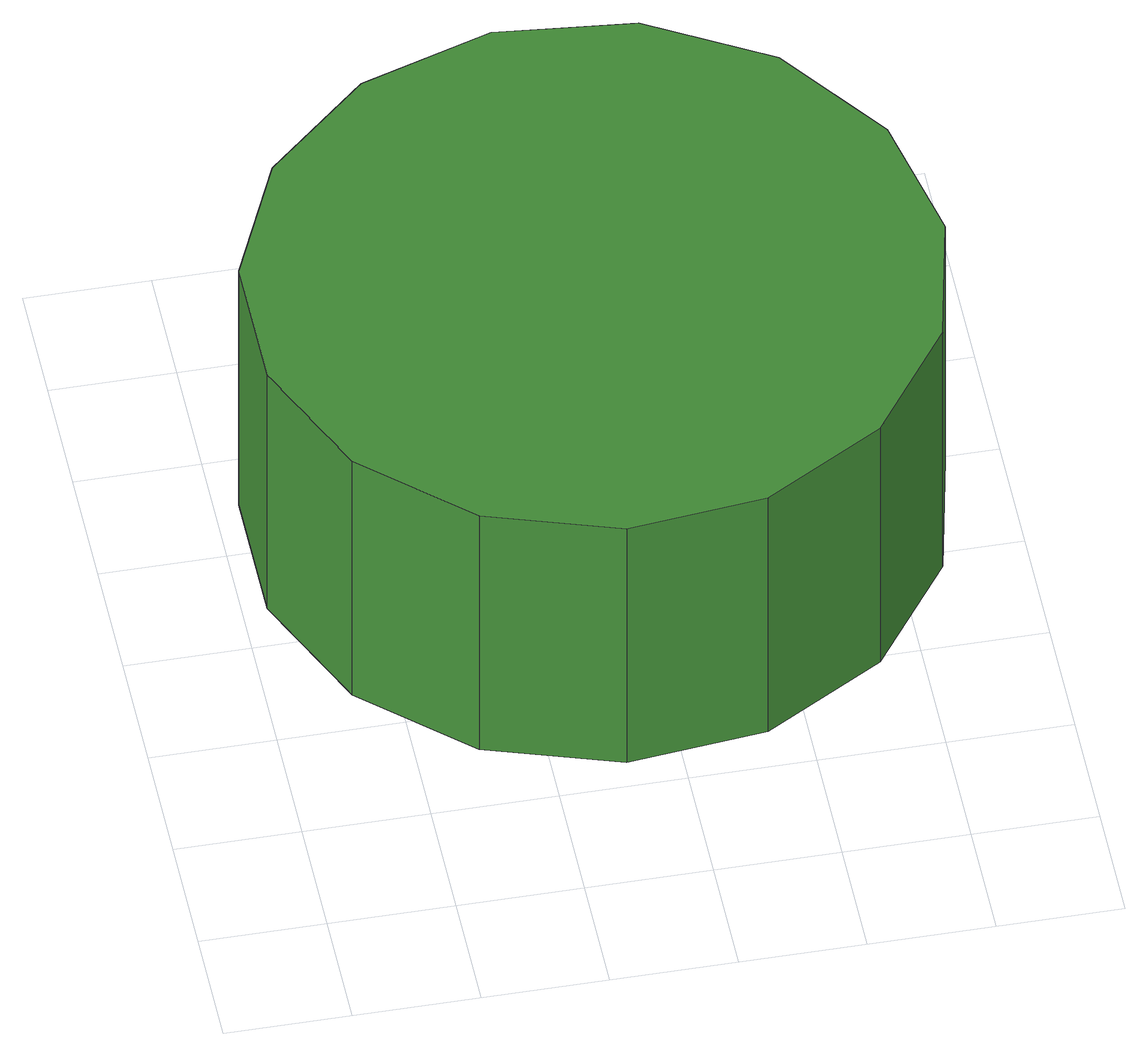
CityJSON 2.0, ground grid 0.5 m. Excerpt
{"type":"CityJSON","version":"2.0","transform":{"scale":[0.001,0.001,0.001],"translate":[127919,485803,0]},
"CityObjects":{
"tree1":{"type":"SolitaryVegetationObject","attributes":{"function":"something"},"geometry":[{"type":"MultiSurface","lod":"1","boundaries":[[[0,1,2,3,4,5,6,7,8,9,10,11,12,13,14]],[[15,16,17,18,19,20,21,22,23,24,25,26,27,28,29]],[[0,29,28,1]],[[1,28,27,2]],[[2,27,26,3]],[[3,26,25,4]],[[4,25,24,5]],[[5,24,23,6]],[[6,23,22,7]],[[7,22,21,8]],[[8,21,20,9]],[[9,20,19,10]],[[10,19,18,11]],[[11,18,17,12]],[[12,17,16,13]],[[13,16,15,14]],[[14,15,29,0]]]}]}
},
"vertices":[
[2785,1979,1686],[2667,2531,1686],[2335,2988,1686],[1846,3271,1686],[1284,3330,1686],[746,3155,1686],[327,2777,1686],[97,2261,1686],[97,1696,1686],[327,1180,1686],[746,802,1686],[1284,627,1686],[1846,686,1686],[2335,969,1686],[2667,1426,1686],[2667,1426,416],[2335,969,416],[1846,686,416],[1284,627,416],[746,802,416],[327,1180,416],[97,1696,416],[97,2261,416],[327,2777,416],[746,3155,416],[1284,3330,416],[1846,3271,416],[2335,2988,416],[2667,2531,416],[2785,1979,416]
]}
